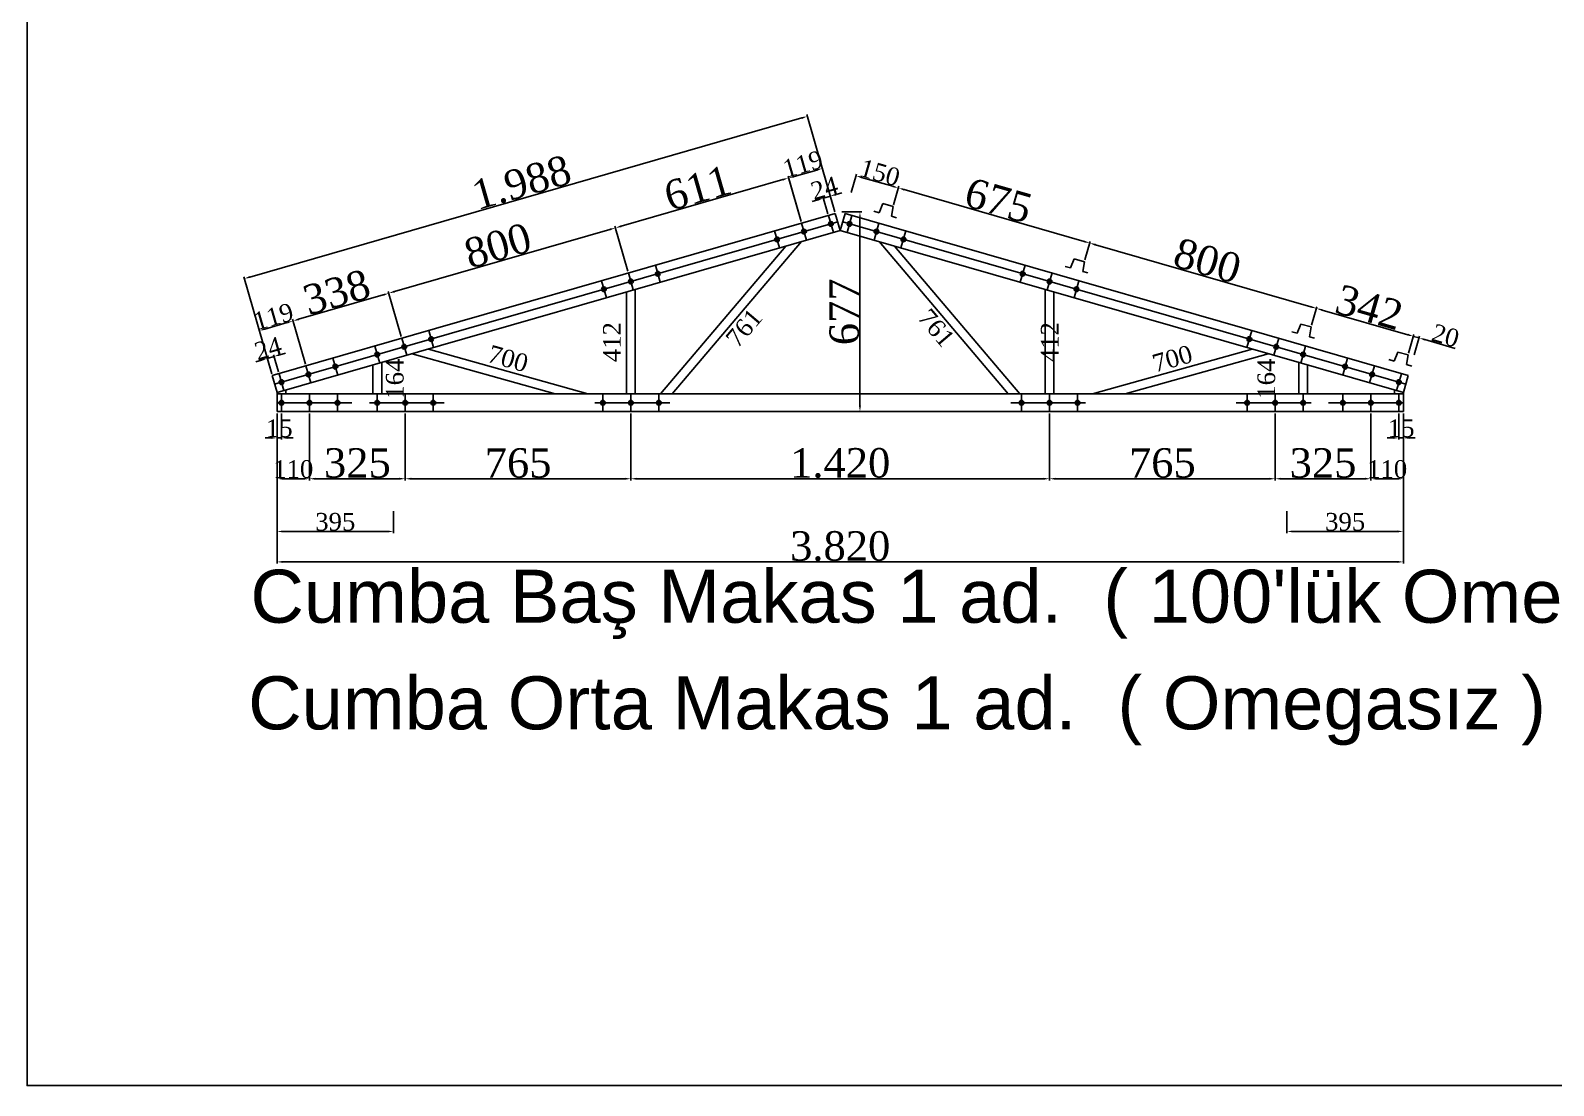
# Model space of a CAD drawing. Header units: millimetres. Extents: x 202729 to 220821, y -210537 to -202962.
# Drawn here: x 209934 to 215100, y -210537 to -206958 of the extents above; entities that cross this region are included whole.
import ezdxf

# ---------------------------------------------------------------- set-up
doc = ezdxf.new("R2010")
doc.units = ezdxf.units.MM
doc.header["$MEASUREMENT"] = 0
for name, color, linetype in [('Block1', 255, 'Continuous'), ('ZEMİN', 191, 'Continuous'), ('ÖLÇÜLENDİRME', 121, 'Continuous')]:
    doc.layers.add(name, color=color, linetype=linetype)
doc.styles.add('133', font='times.ttf')
doc.styles.get("Standard").update_dxf_attribs({"font": 'arial.ttf'})
doc.dimstyles.new('MAKAS', dxfattribs={"dimscale": 20, "dimtxt": 1.3, "dimasz": 1, "dimexe": 0.3, "dimexo": 0.3, "dimgap": 0.1, "dimtad": 1, "dimrnd": 1, "dimzin": 12, "dimdsep": 46, "dimlunit": 6, "dimtxsty": '133', "dimcen": 0.8, "dimdle": 0.0005, "dimclrd": 4, "dimclre": 6, "dimclrt": 2, "dimazin": 3, "dimtfac": 1, "dimtmove": 0, "dimatfit": 2, "dimldrblk": 'DOTSMALL', "dimfxl": 0, "dimtolj": 1, "dimtzin": 0, "dimarcsym": 0})
doc.dimstyles.new('makas 1', dxfattribs={"dimscale": 20, "dimtxt": 3, "dimasz": 1.2, "dimexe": 0.3, "dimexo": 0.3, "dimgap": 0.1, "dimtad": 1, "dimrnd": 1, "dimzin": 12, "dimdsep": 46, "dimlunit": 6, "dimtxsty": '133', "dimblk": 'NONE', "dimcen": 0.8, "dimdle": 0.0005, "dimse1": 1, "dimse2": 1, "dimsd1": 1, "dimsd2": 1, "dimclrd": 105, "dimclre": 42, "dimclrt": 2, "dimazin": 3, "dimtfac": 1, "dimtmove": 0, "dimatfit": 2, "dimldrblk": 'NONE', "dimfxl": 0, "dimtolj": 1, "dimtzin": 0, "dimarcsym": 0})

# ---------------------------------------------------------------- blocks, each defined once
blk = doc.blocks.new('*D7235')
at = {"layer": 'Defpoints', "color": 0}
for p in [(210760.4, -208064.1), (210753.9, -208129.2), (210777.2, -208122.5)]:
    blk.add_point(p, dxfattribs=at)
at = {"layer": 'ÖLÇÜLENDİRME', "color": 6, "lineweight": -2, "ltscale": 0.5}
for p, q in [((210752.3, -208123.5), (210735.4, -208065)), ((210775.6, -208116.8), (210758.7, -208058.3))]:
    blk.add_line(p, q, dxfattribs=at)
at = {"layer": 'ÖLÇÜLENDİRME', "color": 4, "lineweight": -2, "ltscale": 0.5}
for p, q in [((210737.1, -208070.8), (210760.4, -208064.1)), ((210779.6, -208058.5), (210798.8, -208053)), ((210717.9, -208076.3), (210698.6, -208081.9))]:
    blk.add_line(p, q, dxfattribs=at)
at = {"layer": 'ÖLÇÜLENDİRME', "color": 4}
for points in [[(210778.7, -208055.3), (210780.5, -208061.7), (210760.4, -208064.1)], [(210718.8, -208079.5), (210716.9, -208073.1), (210737.1, -208070.8)]]:
    blk.add_solid(points, dxfattribs=at)
at = {"layer": 'ÖLÇÜLENDİRME', "color": 2, "insert": (210739.9, -208036.7), "char_height": 60, "attachment_point": 5, "rotation": 16.0764, "style": '133'}
blk.add_mtext('\\A1;24', dxfattribs=at)
blk = doc.blocks.new('_DotSmall')
at = {"color": 0, "linetype": 'ByBlock', "const_width": 0.5}
blk.add_lwpolyline([(-0.0625, 0, 1), (0.0625, 0, 1)], format="xyb", close=True, dxfattribs=at)
blk = doc.blocks.new('*D7236')
at = {"layer": 'Defpoints', "color": 0}
for p in [(210824.5, -207943.6), (210868.5, -208096.2), (210753.9, -208129.2)]:
    blk.add_point(p, dxfattribs=at)
at = {"layer": 'ÖLÇÜLENDİRME', "color": 4, "lineweight": -2, "ltscale": 0.5}
blk.add_line((210729.1, -207971), (210805.3, -207949.1), dxfattribs=at)
at = {"layer": 'ÖLÇÜLENDİRME', "color": 6, "lineweight": -2, "ltscale": 0.5}
for p, q in [((210866.9, -208090.5), (210822.9, -207937.8)), ((210752.3, -208123.5), (210708.3, -207970.8))]:
    blk.add_line(p, q, dxfattribs=at)
at = {"layer": 'ÖLÇÜLENDİRME', "color": 4}
for points in [[(210806.2, -207952.3), (210804.4, -207945.9), (210824.5, -207943.6)], [(210728.2, -207967.8), (210730.1, -207974.2), (210709.9, -207976.6)]]:
    blk.add_solid(points, dxfattribs=at)
at = {"layer": 'ÖLÇÜLENDİRME', "color": 2, "insert": (210758.2, -207928.8), "char_height": 60, "attachment_point": 5, "rotation": 16.0764, "style": '133'}
blk.add_mtext('\\A1;119', dxfattribs=at)
blk = doc.blocks.new('*D7237')
at = {"layer": 'Defpoints', "color": 0}
for p in [(211149.5, -207849.9), (211193.5, -208002.6), (210868.5, -208096.2)]:
    blk.add_point(p, dxfattribs=at)
at = {"layer": 'ÖLÇÜLENDİRME', "color": 4, "lineweight": -2, "ltscale": 0.5}
blk.add_line((210843.7, -207938), (211130.3, -207855.4), dxfattribs=at)
at = {"layer": 'ÖLÇÜLENDİRME', "color": 6, "lineweight": -2, "ltscale": 0.5}
for p, q in [((211191.9, -207996.8), (211147.9, -207844.1)), ((210866.9, -208090.5), (210822.9, -207937.8))]:
    blk.add_line(p, q, dxfattribs=at)
at = {"layer": 'ÖLÇÜLENDİRME', "color": 4}
for points in [[(211131.2, -207858.6), (211129.4, -207852.2), (211149.5, -207849.9)], [(210842.8, -207934.8), (210844.7, -207941.2), (210824.5, -207943.6)]]:
    blk.add_solid(points, dxfattribs=at)
at = {"layer": 'ÖLÇÜLENDİRME', "color": 2, "insert": (210972.4, -207846), "char_height": 100, "attachment_point": 5, "rotation": 16.0764, "style": '133'}
blk.add_mtext('\\A1;338', dxfattribs=at)
blk = doc.blocks.new('*D7238')
at = {"layer": 'Defpoints', "color": 0}
for p in [(211918.1, -207628), (211962.2, -207781), (211193.5, -208002.6)]:
    blk.add_point(p, dxfattribs=at)
at = {"layer": 'ÖLÇÜLENDİRME', "color": 4, "lineweight": -2, "ltscale": 0.5}
blk.add_line((211168.6, -207844), (211898.9, -207633.5), dxfattribs=at)
at = {"layer": 'ÖLÇÜLENDİRME', "color": 6, "lineweight": -2, "ltscale": 0.5}
for p, q in [((211960.6, -207775.3), (211916.5, -207622.2)), ((211191.9, -207996.8), (211147.7, -207843.7))]:
    blk.add_line(p, q, dxfattribs=at)
at = {"layer": 'ÖLÇÜLENDİRME', "color": 4}
for points in [[(211899.8, -207636.7), (211898, -207630.3), (211918.1, -207628)], [(211167.7, -207840.8), (211169.6, -207847.2), (211149.4, -207849.5)]]:
    blk.add_solid(points, dxfattribs=at)
at = {"layer": 'ÖLÇÜLENDİRME', "color": 2, "insert": (211519.2, -207688.1), "char_height": 100, "attachment_point": 5, "rotation": 16.0764, "style": '133'}
blk.add_mtext('\\A1;800', dxfattribs=at)
blk = doc.blocks.new('*D7239')
at = {"layer": 'Defpoints', "color": 0}
for p in [(212505.2, -207458.8), (212549.3, -207611.8), (211962.2, -207781)]:
    blk.add_point(p, dxfattribs=at)
at = {"layer": 'ÖLÇÜLENDİRME', "color": 4, "lineweight": -2, "ltscale": 0.5}
blk.add_line((211937.3, -207622.4), (212486, -207464.3), dxfattribs=at)
at = {"layer": 'ÖLÇÜLENDİRME', "color": 6, "lineweight": -2, "ltscale": 0.5}
for p, q in [((212547.7, -207606.1), (212503.6, -207453)), ((211960.6, -207775.3), (211916.5, -207622.2))]:
    blk.add_line(p, q, dxfattribs=at)
at = {"layer": 'ÖLÇÜLENDİRME', "color": 4}
for points in [[(212486.9, -207467.5), (212485.1, -207461.1), (212505.2, -207458.8)], [(211936.4, -207619.2), (211938.3, -207625.6), (211918.1, -207628)]]:
    blk.add_solid(points, dxfattribs=at)
at = {"layer": 'ÖLÇÜLENDİRME', "color": 2, "insert": (212197.1, -207492.7), "char_height": 100, "attachment_point": 5, "rotation": 16.0764, "style": '133'}
blk.add_mtext('\\A1;611', dxfattribs=at)
blk = doc.blocks.new('*D7240')
at = {"layer": 'Defpoints', "color": 0}
for p in [(212619.9, -207426.1), (212663.9, -207578.8), (212549.3, -207611.8)]:
    blk.add_point(p, dxfattribs=at)
at = {"layer": 'ÖLÇÜLENDİRME', "color": 4, "lineweight": -2, "ltscale": 0.5}
blk.add_line((212524.6, -207453.6), (212600.7, -207431.7), dxfattribs=at)
at = {"layer": 'ÖLÇÜLENDİRME', "color": 6, "lineweight": -2, "ltscale": 0.5}
for p, q in [((212662.3, -207573), (212618.3, -207420.4)), ((212547.7, -207606.1), (212503.7, -207453.4))]:
    blk.add_line(p, q, dxfattribs=at)
at = {"layer": 'ÖLÇÜLENDİRME', "color": 4}
for points in [[(212601.6, -207434.9), (212599.8, -207428.5), (212619.9, -207426.1)], [(212523.6, -207450.4), (212525.5, -207456.8), (212505.3, -207459.2)]]:
    blk.add_solid(points, dxfattribs=at)
at = {"layer": 'ÖLÇÜLENDİRME', "color": 2, "insert": (212553.6, -207411.4), "char_height": 60, "attachment_point": 5, "rotation": 16.0764, "style": '133'}
blk.add_mtext('\\A1;119', dxfattribs=at)
blk = doc.blocks.new('*D7241')
at = {"layer": 'Defpoints', "color": 0}
for p in [(212647.1, -207520.3), (212640.6, -207585.5), (212663.9, -207578.8)]:
    blk.add_point(p, dxfattribs=at)
at = {"layer": 'ÖLÇÜLENDİRME', "color": 4, "lineweight": -2, "ltscale": 0.5}
for p, q in [((212604.6, -207532.6), (212585.3, -207538.1)), ((212623.8, -207527.1), (212647.1, -207520.3)), ((212666.3, -207514.8), (212685.5, -207509.3))]:
    blk.add_line(p, q, dxfattribs=at)
at = {"layer": 'ÖLÇÜLENDİRME', "color": 6, "lineweight": -2, "ltscale": 0.5}
for p, q in [((212639, -207579.8), (212622.1, -207521.3)), ((212662.3, -207573), (212645.4, -207514.6))]:
    blk.add_line(p, q, dxfattribs=at)
at = {"layer": 'ÖLÇÜLENDİRME', "color": 4}
for points in [[(212605.5, -207535.8), (212603.6, -207529.4), (212623.8, -207527.1)], [(212665.4, -207511.6), (212667.2, -207518), (212647.1, -207520.3)]]:
    blk.add_solid(points, dxfattribs=at)
at = {"layer": 'ÖLÇÜLENDİRME', "color": 2, "insert": (212626.6, -207493), "char_height": 60, "attachment_point": 5, "rotation": 16.0764, "style": '133'}
blk.add_mtext('\\A1;24', dxfattribs=at)
blk = doc.blocks.new('*D7242')
at = {"layer": 'Defpoints', "color": 0}
for p in [(212663.9, -207578.8), (210659.1, -207800.1), (210753.9, -208129.2)]:
    blk.add_point(p, dxfattribs=at)
at = {"layer": 'ÖLÇÜLENDİRME', "color": 4, "lineweight": -2, "ltscale": 0.5}
blk.add_line((212549.9, -207255.2), (210678.3, -207794.6), dxfattribs=at)
at = {"layer": 'ÖLÇÜLENDİRME', "color": 6, "lineweight": -2, "ltscale": 0.5}
for p, q in [((212662.3, -207573), (212567.4, -207243.9)), ((210752.3, -208123.5), (210657.4, -207794.4))]:
    blk.add_line(p, q, dxfattribs=at)
at = {"layer": 'ÖLÇÜLENDİRME', "color": 4}
for points in [[(212550.8, -207258.4), (212548.9, -207252), (212569.1, -207249.7)], [(210677.4, -207791.4), (210679.2, -207797.8), (210659.1, -207800.1)]]:
    blk.add_solid(points, dxfattribs=at)
at = {"layer": 'ÖLÇÜLENDİRME', "color": 2, "insert": (211599.4, -207474.1), "char_height": 100, "attachment_point": 5, "rotation": 16.0764, "style": '133'}
blk.add_mtext('\\A1;1.988', dxfattribs=at)
blk = doc.blocks.new('*D7243')
at = {"layer": 'Defpoints', "color": 0}
for p in [(210770.5, -208251.4), (210785.5, -208251.4), (210785.5, -208340.3)]:
    blk.add_point(p, dxfattribs=at)
at = {"layer": 'ÖLÇÜLENDİRME', "color": 6, "lineweight": -2, "ltscale": 0.5}
for p, q in [((210770.5, -208257.4), (210770.5, -208346.3)), ((210785.5, -208257.4), (210785.5, -208346.3))]:
    blk.add_line(p, q, dxfattribs=at)
at = {"layer": 'ÖLÇÜLENDİRME', "color": 4, "lineweight": -2, "ltscale": 0.5}
for p, q in [((210750.5, -208340.3), (210730.5, -208340.3)), ((210770.5, -208340.3), (210785.5, -208340.3)), ((210805.5, -208340.3), (210825.5, -208340.3))]:
    blk.add_line(p, q, dxfattribs=at)
at = {"layer": 'ÖLÇÜLENDİRME', "color": 4}
for points in [[(210750.5, -208343.7), (210750.5, -208337), (210770.5, -208340.3)], [(210805.5, -208337), (210805.5, -208343.7), (210785.5, -208340.3)]]:
    blk.add_solid(points, dxfattribs=at)
at = {"layer": 'ÖLÇÜLENDİRME', "color": 2, "insert": (210778, -208307.9), "char_height": 60, "attachment_point": 5, "style": '133'}
blk.add_mtext('\\A1;15', dxfattribs=at)
blk = doc.blocks.new('*D7244')
at = {"layer": 'Defpoints', "color": 0}
for p in [(210770.5, -208251.4), (210880.5, -208251.4), (210880.5, -208479)]:
    blk.add_point(p, dxfattribs=at)
at = {"layer": 'ÖLÇÜLENDİRME', "color": 6, "lineweight": -2, "ltscale": 0.5}
for p, q in [((210770.5, -208257.4), (210770.5, -208485)), ((210880.5, -208257.4), (210880.5, -208485))]:
    blk.add_line(p, q, dxfattribs=at)
at = {"layer": 'ÖLÇÜLENDİRME', "color": 4, "lineweight": -2, "ltscale": 0.5}
blk.add_line((210790.5, -208479), (210860.5, -208479), dxfattribs=at)
at = {"layer": 'ÖLÇÜLENDİRME', "color": 4}
for points in [[(210790.5, -208475.6), (210790.5, -208482.3), (210770.5, -208479)], [(210860.5, -208482.3), (210860.5, -208475.6), (210880.5, -208479)]]:
    blk.add_solid(points, dxfattribs=at)
at = {"layer": 'ÖLÇÜLENDİRME', "color": 2, "insert": (210825.5, -208446.5), "char_height": 60, "attachment_point": 5, "style": '133'}
blk.add_mtext('\\A1;110', dxfattribs=at)
blk = doc.blocks.new('*D7245')
at = {"layer": 'Defpoints', "color": 0}
for p in [(210880.5, -208251.4), (211205.5, -208251.4), (211205.5, -208479)]:
    blk.add_point(p, dxfattribs=at)
at = {"layer": 'ÖLÇÜLENDİRME', "color": 6, "lineweight": -2, "ltscale": 0.5}
for p, q in [((210880.5, -208257.4), (210880.5, -208485)), ((211205.5, -208257.4), (211205.5, -208485))]:
    blk.add_line(p, q, dxfattribs=at)
at = {"layer": 'ÖLÇÜLENDİRME', "color": 4, "lineweight": -2, "ltscale": 0.5}
blk.add_line((210900.5, -208479), (211185.5, -208479), dxfattribs=at)
at = {"layer": 'ÖLÇÜLENDİRME', "color": 4}
for points in [[(210900.5, -208475.6), (210900.5, -208482.3), (210880.5, -208479)], [(211185.5, -208482.3), (211185.5, -208475.6), (211205.5, -208479)]]:
    blk.add_solid(points, dxfattribs=at)
at = {"layer": 'ÖLÇÜLENDİRME', "color": 2, "insert": (211043, -208426.2), "char_height": 100, "attachment_point": 5, "style": '133'}
blk.add_mtext('\\A1;325', dxfattribs=at)
blk = doc.blocks.new('*D7246')
at = {"layer": 'Defpoints', "color": 0}
for p in [(211205.5, -208251.4), (211970.5, -208251.4), (211970.5, -208479)]:
    blk.add_point(p, dxfattribs=at)
at = {"layer": 'ÖLÇÜLENDİRME', "color": 6, "lineweight": -2, "ltscale": 0.5}
for p, q in [((211205.5, -208257.4), (211205.5, -208485)), ((211970.5, -208257.4), (211970.5, -208485))]:
    blk.add_line(p, q, dxfattribs=at)
at = {"layer": 'ÖLÇÜLENDİRME', "color": 4, "lineweight": -2, "ltscale": 0.5}
blk.add_line((211225.5, -208479), (211950.5, -208479), dxfattribs=at)
at = {"layer": 'ÖLÇÜLENDİRME', "color": 4}
for points in [[(211225.5, -208475.6), (211225.5, -208482.3), (211205.5, -208479)], [(211950.5, -208482.3), (211950.5, -208475.6), (211970.5, -208479)]]:
    blk.add_solid(points, dxfattribs=at)
at = {"layer": 'ÖLÇÜLENDİRME', "color": 2, "insert": (211588, -208426.1), "char_height": 100, "attachment_point": 5, "style": '133'}
blk.add_mtext('\\A1;765', dxfattribs=at)
blk = doc.blocks.new('*D7247')
at = {"layer": 'Defpoints', "color": 0}
for p in [(211970.5, -208251.4), (213390.5, -208276.9), (213390.5, -208479)]:
    blk.add_point(p, dxfattribs=at)
at = {"layer": 'ÖLÇÜLENDİRME', "color": 6, "lineweight": -2, "ltscale": 0.5}
for p, q in [((211970.5, -208257.4), (211970.5, -208485)), ((213390.5, -208282.9), (213390.5, -208485))]:
    blk.add_line(p, q, dxfattribs=at)
at = {"layer": 'ÖLÇÜLENDİRME', "color": 4, "lineweight": -2, "ltscale": 0.5}
blk.add_line((211990.5, -208479), (213370.5, -208479), dxfattribs=at)
at = {"layer": 'ÖLÇÜLENDİRME', "color": 4}
for points in [[(211990.5, -208475.6), (211990.5, -208482.3), (211970.5, -208479)], [(213370.5, -208482.3), (213370.5, -208475.6), (213390.5, -208479)]]:
    blk.add_solid(points, dxfattribs=at)
at = {"layer": 'ÖLÇÜLENDİRME', "color": 2, "insert": (212680.5, -208426.1), "char_height": 100, "attachment_point": 5, "style": '133'}
blk.add_mtext('\\A1;1.420', dxfattribs=at)
blk = doc.blocks.new('*D7248')
at = {"layer": 'Defpoints', "color": 0}
for p in [(210770.5, -208583.4), (211165.5, -208583.4), (211165.5, -208657.8)]:
    blk.add_point(p, dxfattribs=at)
at = {"layer": 'ÖLÇÜLENDİRME', "color": 6, "lineweight": -2, "ltscale": 0.5}
for p, q in [((210770.5, -208589.4), (210770.5, -208663.8)), ((211165.5, -208589.4), (211165.5, -208663.8))]:
    blk.add_line(p, q, dxfattribs=at)
at = {"layer": 'ÖLÇÜLENDİRME', "color": 4, "lineweight": -2, "ltscale": 0.5}
blk.add_line((210790.5, -208657.8), (211145.5, -208657.8), dxfattribs=at)
at = {"layer": 'ÖLÇÜLENDİRME', "color": 4}
for points in [[(210790.5, -208654.5), (210790.5, -208661.1), (210770.5, -208657.8)], [(211145.5, -208661.1), (211145.5, -208654.5), (211165.5, -208657.8)]]:
    blk.add_solid(points, dxfattribs=at)
at = {"layer": 'ÖLÇÜLENDİRME', "color": 2, "insert": (210968, -208625.3), "char_height": 60, "attachment_point": 5, "style": '133'}
blk.add_mtext('\\A1;395', dxfattribs=at)
blk = doc.blocks.new('*D7249')
at = {"layer": 'Defpoints', "color": 0}
for p in [(214590.5, -208371.2), (210770.5, -208393.8), (214590.5, -208761)]:
    blk.add_point(p, dxfattribs=at)
at = {"layer": 'ÖLÇÜLENDİRME', "color": 6, "lineweight": -2, "ltscale": 0.5}
for p, q in [((214590.5, -208377.2), (214590.5, -208767)), ((210770.5, -208399.8), (210770.5, -208767))]:
    blk.add_line(p, q, dxfattribs=at)
at = {"layer": 'ÖLÇÜLENDİRME', "color": 4, "lineweight": -2, "ltscale": 0.5}
blk.add_line((210790.5, -208761), (214570.5, -208761), dxfattribs=at)
at = {"layer": 'ÖLÇÜLENDİRME', "color": 4}
for points in [[(210790.5, -208757.6), (210790.5, -208764.3), (210770.5, -208761)], [(214570.5, -208764.3), (214570.5, -208757.6), (214590.5, -208761)]]:
    blk.add_solid(points, dxfattribs=at)
at = {"layer": 'ÖLÇÜLENDİRME', "color": 2, "insert": (212680.5, -208708.1), "char_height": 100, "attachment_point": 5, "style": '133'}
blk.add_mtext('\\A1;3.820', dxfattribs=at)
blk = doc.blocks.new('*D7250')
at = {"layer": 'Defpoints', "color": 0}
for p in [(211110.5, -208057.7), (211110.5, -208221.4), (211202.7, -208221.4)]:
    blk.add_point(p, dxfattribs=at)
at = {"layer": 'Block1', "color": 2, "insert": (211170.2, -208139.5), "char_height": 60, "attachment_point": 5, "rotation": 90, "style": '133'}
blk.add_mtext('\\A1;164', dxfattribs=at)
blk = doc.blocks.new('_None')
blk = doc.blocks.new('*D7251')
at = {"layer": 'Defpoints', "color": 0}
for p in [(211208.4, -208007.9), (211201.8, -208031.4), (211875.5, -208221.4)]:
    blk.add_point(p, dxfattribs=at)
at = {"layer": 'Block1', "color": 2, "insert": (211554.1, -208071.6), "char_height": 60, "attachment_point": 5, "rotation": 344.2531, "style": '133'}
blk.add_mtext('\\A1;700', dxfattribs=at)
blk = doc.blocks.new('*D7252')
at = {"layer": 'Defpoints', "color": 0}
for p in [(211938, -207809.9), (211970.5, -207809.9), (211970.5, -208221.4)]:
    blk.add_point(p, dxfattribs=at)
at = {"layer": 'Block1', "color": 2, "insert": (211906.1, -208015.6), "char_height": 60, "attachment_point": 5, "rotation": 90, "style": '133'}
blk.add_mtext('\\A1;412', dxfattribs=at)
blk = doc.blocks.new('*D7253')
at = {"layer": 'Defpoints', "color": 0}
for p in [(212557.6, -207640.7), (212065.5, -208221.4), (212133.2, -208278.7)]:
    blk.add_point(p, dxfattribs=at)
at = {"layer": 'ZEMİN', "color": 2, "insert": (212354.4, -207967.3), "char_height": 60, "attachment_point": 5, "rotation": 49.7212, "style": '133'}
blk.add_mtext('\\A1;761', dxfattribs=at)
blk = doc.blocks.new('*D7254')
at = {"layer": 'Defpoints', "color": 0}
for p in [(214575.5, -208251.4), (214590.5, -208251.4), (214575.5, -208340.3)]:
    blk.add_point(p, dxfattribs=at)
at = {"layer": 'ÖLÇÜLENDİRME', "color": 6, "lineweight": -2, "ltscale": 0.5}
for p, q in [((214575.5, -208257.4), (214575.5, -208346.3)), ((214590.5, -208257.4), (214590.5, -208346.3))]:
    blk.add_line(p, q, dxfattribs=at)
at = {"layer": 'ÖLÇÜLENDİRME', "color": 4, "lineweight": -2, "ltscale": 0.5}
for p, q in [((214555.5, -208340.3), (214535.5, -208340.3)), ((214590.5, -208340.3), (214575.5, -208340.3)), ((214610.5, -208340.3), (214630.5, -208340.3))]:
    blk.add_line(p, q, dxfattribs=at)
at = {"layer": 'ÖLÇÜLENDİRME', "color": 4}
for points in [[(214555.5, -208343.7), (214555.5, -208337), (214575.5, -208340.3)], [(214610.5, -208337), (214610.5, -208343.7), (214590.5, -208340.3)]]:
    blk.add_solid(points, dxfattribs=at)
at = {"layer": 'ÖLÇÜLENDİRME', "color": 2, "insert": (214583, -208307.9), "char_height": 60, "attachment_point": 5, "style": '133'}
blk.add_mtext('\\A1;15', dxfattribs=at)
blk = doc.blocks.new('*D7255')
at = {"layer": 'Defpoints', "color": 0}
for p in [(214480.5, -208251.4), (214590.5, -208251.4), (214480.5, -208479)]:
    blk.add_point(p, dxfattribs=at)
at = {"layer": 'ÖLÇÜLENDİRME', "color": 6, "lineweight": -2, "ltscale": 0.5}
for p, q in [((214480.5, -208257.4), (214480.5, -208485)), ((214590.5, -208257.4), (214590.5, -208485))]:
    blk.add_line(p, q, dxfattribs=at)
at = {"layer": 'ÖLÇÜLENDİRME', "color": 4, "lineweight": -2, "ltscale": 0.5}
blk.add_line((214570.5, -208479), (214500.5, -208479), dxfattribs=at)
at = {"layer": 'ÖLÇÜLENDİRME', "color": 4}
for points in [[(214500.5, -208475.6), (214500.5, -208482.3), (214480.5, -208479)], [(214570.5, -208482.3), (214570.5, -208475.6), (214590.5, -208479)]]:
    blk.add_solid(points, dxfattribs=at)
at = {"layer": 'ÖLÇÜLENDİRME', "color": 2, "insert": (214535.5, -208446.5), "char_height": 60, "attachment_point": 5, "style": '133'}
blk.add_mtext('\\A1;110', dxfattribs=at)
blk = doc.blocks.new('*D7256')
at = {"layer": 'Defpoints', "color": 0}
for p in [(214155.5, -208251.4), (214480.5, -208251.4), (214155.5, -208479)]:
    blk.add_point(p, dxfattribs=at)
at = {"layer": 'ÖLÇÜLENDİRME', "color": 6, "lineweight": -2, "ltscale": 0.5}
for p, q in [((214155.5, -208257.4), (214155.5, -208485)), ((214480.5, -208257.4), (214480.5, -208485))]:
    blk.add_line(p, q, dxfattribs=at)
at = {"layer": 'ÖLÇÜLENDİRME', "color": 4, "lineweight": -2, "ltscale": 0.5}
blk.add_line((214460.5, -208479), (214175.5, -208479), dxfattribs=at)
at = {"layer": 'ÖLÇÜLENDİRME', "color": 4}
for points in [[(214175.5, -208475.6), (214175.5, -208482.3), (214155.5, -208479)], [(214460.5, -208482.3), (214460.5, -208475.6), (214480.5, -208479)]]:
    blk.add_solid(points, dxfattribs=at)
at = {"layer": 'ÖLÇÜLENDİRME', "color": 2, "insert": (214318, -208426.2), "char_height": 100, "attachment_point": 5, "style": '133'}
blk.add_mtext('\\A1;325', dxfattribs=at)
blk = doc.blocks.new('*D7257')
at = {"layer": 'Defpoints', "color": 0}
for p in [(213390.5, -208251.4), (214155.5, -208251.4), (213390.5, -208479)]:
    blk.add_point(p, dxfattribs=at)
at = {"layer": 'ÖLÇÜLENDİRME', "color": 6, "lineweight": -2, "ltscale": 0.5}
for p, q in [((213390.5, -208257.4), (213390.5, -208485)), ((214155.5, -208257.4), (214155.5, -208485))]:
    blk.add_line(p, q, dxfattribs=at)
at = {"layer": 'ÖLÇÜLENDİRME', "color": 4, "lineweight": -2, "ltscale": 0.5}
blk.add_line((214135.5, -208479), (213410.5, -208479), dxfattribs=at)
at = {"layer": 'ÖLÇÜLENDİRME', "color": 4}
for points in [[(213410.5, -208475.6), (213410.5, -208482.3), (213390.5, -208479)], [(214135.5, -208482.3), (214135.5, -208475.6), (214155.5, -208479)]]:
    blk.add_solid(points, dxfattribs=at)
at = {"layer": 'ÖLÇÜLENDİRME', "color": 2, "insert": (213773, -208426.1), "char_height": 100, "attachment_point": 5, "style": '133'}
blk.add_mtext('\\A1;765', dxfattribs=at)
blk = doc.blocks.new('*D7258')
at = {"layer": 'Defpoints', "color": 0}
for p in [(214195.5, -208583.4), (214590.5, -208583.4), (214195.5, -208657.8)]:
    blk.add_point(p, dxfattribs=at)
at = {"layer": 'ÖLÇÜLENDİRME', "color": 6, "lineweight": -2, "ltscale": 0.5}
for p, q in [((214195.5, -208589.4), (214195.5, -208663.8)), ((214590.5, -208589.4), (214590.5, -208663.8))]:
    blk.add_line(p, q, dxfattribs=at)
at = {"layer": 'ÖLÇÜLENDİRME', "color": 4, "lineweight": -2, "ltscale": 0.5}
blk.add_line((214570.5, -208657.8), (214215.5, -208657.8), dxfattribs=at)
at = {"layer": 'ÖLÇÜLENDİRME', "color": 4}
for points in [[(214215.5, -208654.5), (214215.5, -208661.1), (214195.5, -208657.8)], [(214570.5, -208661.1), (214570.5, -208654.5), (214590.5, -208657.8)]]:
    blk.add_solid(points, dxfattribs=at)
at = {"layer": 'ÖLÇÜLENDİRME', "color": 2, "insert": (214393, -208625.3), "char_height": 60, "attachment_point": 5, "style": '133'}
blk.add_mtext('\\A1;395', dxfattribs=at)
blk = doc.blocks.new('*D7259')
at = {"layer": 'Defpoints', "color": 0}
for p in [(214250.5, -208057.7), (214158.4, -208221.4), (214250.5, -208221.4)]:
    blk.add_point(p, dxfattribs=at)
at = {"layer": 'Block1', "color": 2, "insert": (214126, -208139.5), "char_height": 60, "attachment_point": 5, "rotation": 90, "style": '133'}
blk.add_mtext('\\A1;164', dxfattribs=at)
blk = doc.blocks.new('*D7260')
at = {"layer": 'Defpoints', "color": 0}
for p in [(214152.6, -208007.9), (214159.3, -208031.4), (213485.5, -208221.4)]:
    blk.add_point(p, dxfattribs=at)
at = {"layer": 'Block1', "color": 2, "insert": (213807, -208071.6), "char_height": 60, "attachment_point": 5, "rotation": 15.7469, "style": '133'}
blk.add_mtext('\\A1;700', dxfattribs=at)
blk = doc.blocks.new('*D7261')
at = {"layer": 'Defpoints', "color": 0}
for p in [(213390.5, -207809.9), (213423.1, -207809.9), (213390.5, -208221.4)]:
    blk.add_point(p, dxfattribs=at)
at = {"layer": 'Block1', "color": 2, "insert": (213391.1, -208015.6), "char_height": 60, "attachment_point": 5, "rotation": 90, "style": '133'}
blk.add_mtext('\\A1;412', dxfattribs=at)
blk = doc.blocks.new('*D7262')
at = {"layer": 'Defpoints', "color": 0}
for p in [(212803.4, -207640.7), (213295.5, -208221.4), (213227.9, -208278.7)]:
    blk.add_point(p, dxfattribs=at)
at = {"layer": 'ZEMİN', "color": 2, "insert": (213006.6, -207967.3), "char_height": 60, "attachment_point": 5, "rotation": 310.2788, "style": '133'}
blk.add_mtext('\\A1;761', dxfattribs=at)
blk = doc.blocks.new('*D7263')
at = {"layer": 'Defpoints', "color": 0}
for p in [(212680.5, -207574), (212747.4, -207574), (212680.5, -208251.4)]:
    blk.add_point(p, dxfattribs=at)
at = {"layer": 'ÖLÇÜLENDİRME', "color": 6, "lineweight": -2, "ltscale": 0.5}
for p, q in [((212686.5, -207574), (212753.4, -207574)), ((212686.5, -208251.4), (212753.4, -208251.4))]:
    blk.add_line(p, q, dxfattribs=at)
at = {"layer": 'ÖLÇÜLENDİRME', "color": 4, "lineweight": -2, "ltscale": 0.5}
blk.add_line((212747.4, -208231.4), (212747.4, -207594), dxfattribs=at)
at = {"layer": 'ÖLÇÜLENDİRME', "color": 4}
for points in [[(212750.8, -207594), (212744.1, -207594), (212747.4, -207574)], [(212744.1, -208231.4), (212750.8, -208231.4), (212747.4, -208251.4)]]:
    blk.add_solid(points, dxfattribs=at)
at = {"layer": 'ÖLÇÜLENDİRME', "color": 2, "insert": (212694.5, -207912.7), "char_height": 100, "attachment_point": 5, "rotation": 90, "style": '133'}
blk.add_mtext('\\A1;677', dxfattribs=at)
blk = doc.blocks.new('omega')
at = {"layer": 'Block1', "color": 1}
for p, q in [((32355.1, 6698), (32368.3, 6728.5)), ((32368.3, 6728.5), (32402.8, 6718.3)), ((32402.8, 6718.3), (32397.3, 6685.5)), ((32355.1, 6698), (32337.8, 6703.1)), ((32397.3, 6685.5), (32414.5, 6680.4))]:
    blk.add_line(p, q, dxfattribs=at)
blk = doc.blocks.new('*D7264')
at = {"layer": 'Defpoints', "color": 0}
for p in [(212734, -207451), (212715.8, -207514.2), (212859.9, -207555.7)]:
    blk.add_point(p, dxfattribs=at)
at = {"layer": 'ÖLÇÜLENDİRME', "color": 6, "lineweight": -2, "ltscale": 0.5}
for p, q in [((212717.4, -207508.4), (212735.6, -207445.3)), ((212861.6, -207549.9), (212879.8, -207486.8))]:
    blk.add_line(p, q, dxfattribs=at)
at = {"layer": 'ÖLÇÜLENDİRME', "color": 4, "lineweight": -2, "ltscale": 0.5}
blk.add_line((212858.9, -207487), (212753.2, -207456.6), dxfattribs=at)
at = {"layer": 'ÖLÇÜLENDİRME', "color": 4}
for points in [[(212754.1, -207453.4), (212752.3, -207459.8), (212734, -207451)], [(212858, -207490.2), (212859.8, -207483.8), (212878.1, -207492.6)]]:
    blk.add_solid(points, dxfattribs=at)
at = {"layer": 'ÖLÇÜLENDİRME', "color": 2, "insert": (212815, -207440.6), "char_height": 60, "attachment_point": 5, "rotation": 343.9236, "style": '133'}
blk.add_mtext('\\A1;150', dxfattribs=at)
blk = doc.blocks.new('*D7265')
at = {"layer": 'Defpoints', "color": 0}
for p in [(214295.7, -207901.1), (214277.5, -207964.2), (214606.6, -208059.1)]:
    blk.add_point(p, dxfattribs=at)
at = {"layer": 'ÖLÇÜLENDİRME', "color": 6, "lineweight": -2, "ltscale": 0.5}
for p, q in [((214279.1, -207958.5), (214297.3, -207895.3)), ((214608.2, -208053.3), (214626.4, -207990.2))]:
    blk.add_line(p, q, dxfattribs=at)
at = {"layer": 'ÖLÇÜLENDİRME', "color": 4, "lineweight": -2, "ltscale": 0.5}
blk.add_line((214605.5, -207990.4), (214314.9, -207906.6), dxfattribs=at)
at = {"layer": 'ÖLÇÜLENDİRME', "color": 4}
for points in [[(214315.8, -207903.4), (214314, -207909.8), (214295.7, -207901.1)], [(214604.6, -207993.6), (214606.5, -207987.2), (214624.8, -207995.9)]]:
    blk.add_solid(points, dxfattribs=at)
at = {"layer": 'ÖLÇÜLENDİRME', "color": 2, "insert": (214474.8, -207897.8), "char_height": 100, "attachment_point": 5, "rotation": 343.9236, "style": '133'}
blk.add_mtext('\\A1;342', dxfattribs=at)
blk = doc.blocks.new('*D7266')
at = {"layer": 'Defpoints', "color": 0}
for p in [(214644, -208001.5), (214606.6, -208059.1), (214625.8, -208064.6)]:
    blk.add_point(p, dxfattribs=at)
at = {"layer": 'ÖLÇÜLENDİRME', "color": 4, "lineweight": -2, "ltscale": 0.5}
for p, q in [((214605.5, -207990.4), (214586.3, -207984.9)), ((214624.8, -207995.9), (214644, -208001.5)), ((214663.2, -208007), (214766.5, -208036.8))]:
    blk.add_line(p, q, dxfattribs=at)
at = {"layer": 'ÖLÇÜLENDİRME', "color": 6, "lineweight": -2, "ltscale": 0.5}
for p, q in [((214608.2, -208053.3), (214626.4, -207990.2)), ((214627.4, -208058.8), (214645.6, -207995.7))]:
    blk.add_line(p, q, dxfattribs=at)
at = {"layer": 'ÖLÇÜLENDİRME', "color": 4}
for points in [[(214604.6, -207993.6), (214606.5, -207987.2), (214624.8, -207995.9)], [(214664.1, -208003.8), (214662.3, -208010.2), (214644, -208001.5)]]:
    blk.add_solid(points, dxfattribs=at)
at = {"layer": 'ÖLÇÜLENDİRME', "color": 2, "insert": (214733.5, -207993.5), "char_height": 60, "attachment_point": 5, "rotation": 343.9236, "style": '133'}
blk.add_mtext('\\A1;20', dxfattribs=at)
blk = doc.blocks.new('*D7267')
at = {"layer": 'Defpoints', "color": 0}
for p in [(213527, -207679.6), (213508.8, -207742.7), (214277.5, -207964.2)]:
    blk.add_point(p, dxfattribs=at)
at = {"layer": 'ÖLÇÜLENDİRME', "color": 6, "lineweight": -2, "ltscale": 0.5}
for p, q in [((213510.4, -207736.9), (213528.6, -207673.8)), ((214279.1, -207958.5), (214297.3, -207895.3))]:
    blk.add_line(p, q, dxfattribs=at)
at = {"layer": 'ÖLÇÜLENDİRME', "color": 4, "lineweight": -2, "ltscale": 0.5}
blk.add_line((214276.5, -207895.6), (213546.2, -207685.1), dxfattribs=at)
at = {"layer": 'ÖLÇÜLENDİRME', "color": 4}
for points in [[(213547.1, -207681.9), (213545.2, -207688.3), (213527, -207679.6)], [(214275.5, -207898.8), (214277.4, -207892.4), (214295.7, -207901.1)]]:
    blk.add_solid(points, dxfattribs=at)
at = {"layer": 'ÖLÇÜLENDİRME', "color": 2, "insert": (213925.9, -207739.6), "char_height": 100, "attachment_point": 5, "rotation": 343.9236, "style": '133'}
blk.add_mtext('\\A1;800', dxfattribs=at)
blk = doc.blocks.new('*D7268')
at = {"layer": 'Defpoints', "color": 0}
for p in [(212878.1, -207492.6), (212859.9, -207555.7), (213508.8, -207742.7)]:
    blk.add_point(p, dxfattribs=at)
at = {"layer": 'ÖLÇÜLENDİRME', "color": 6, "lineweight": -2, "ltscale": 0.5}
for p, q in [((212861.6, -207549.9), (212879.8, -207486.8)), ((213510.4, -207736.9), (213528.6, -207673.8))]:
    blk.add_line(p, q, dxfattribs=at)
at = {"layer": 'ÖLÇÜLENDİRME', "color": 4, "lineweight": -2, "ltscale": 0.5}
blk.add_line((213507.7, -207674), (212897.3, -207498.1), dxfattribs=at)
at = {"layer": 'ÖLÇÜLENDİRME', "color": 4}
for points in [[(212898.3, -207494.9), (212896.4, -207501.3), (212878.1, -207492.6)], [(213506.8, -207677.2), (213508.7, -207670.8), (213527, -207679.6)]]:
    blk.add_solid(points, dxfattribs=at)
at = {"layer": 'ÖLÇÜLENDİRME', "color": 2, "insert": (213217.2, -207535.2), "char_height": 100, "attachment_point": 5, "rotation": 343.9236, "style": '133'}
blk.add_mtext('\\A1;675', dxfattribs=at)

msp = doc.modelspace()

# ---------------------------------------------------------------- linework, layer by layer
at = {"color": 2}
msp.add_lwpolyline([(209922.706, -203379.081), (220819.065, -203379.081), (220819.065, -210537.41), (209922.706, -210537.41)], close=True, dxfattribs=at)
at = {"layer": 'Block1', "color": 1}
for p, q in [((212663.925, -207578.804), (210753.925, -208129.245)), ((212680.54, -207636.458), (212663.925, -207578.804)), ((212680.54, -207636.458), (212697.156, -207578.804)), ((212697.156, -207578.804), (214607.156, -208129.245)), ((212680.54, -207636.458), (210770.54, -208186.899)), ((212680.54, -207636.458), (214590.54, -208186.899)), ((211955.54, -208191.355), (211955.54, -207845.395)), ((211985.54, -208191.355), (211985.54, -207836.749)), ((213375.541, -208191.355), (213375.541, -207836.749)), ((213405.541, -208191.355), (213405.541, -207845.395)), ((211229.249, -208054.704), (211713.875, -208191.355)), ((211283.918, -208038.949), (211824.417, -208191.355)), ((214077.163, -208038.949), (213536.663, -208191.355)), ((214131.832, -208054.704), (213647.206, -208191.355)), ((211095.54, -208093.237), (211095.54, -208191.355)), ((211125.54, -208084.592), (211125.54, -208191.355)), ((214235.541, -208084.592), (214235.541, -208191.355)), ((214265.541, -208093.237), (214265.541, -208191.355)), ((210753.925, -208129.245), (210770.54, -208186.899)), ((214607.156, -208129.245), (214590.54, -208186.899)), ((210770.54, -208191.355), (210770.54, -208186.899)), ((210770.54, -208191.355), (212680.54, -208191.355)), ((210770.54, -208191.355), (210770.54, -208251.355)), ((210800.54, -208191.355), (210800.54, -208178.253)), ((214590.54, -208191.355), (212680.54, -208191.355)), ((214560.54, -208191.355), (214560.54, -208178.253)), ((214590.54, -208191.355), (214590.54, -208186.899)), ((214590.54, -208191.355), (214590.54, -208251.355)), ((210770.54, -208251.355), (212680.54, -208251.355)), ((214590.54, -208251.355), (212680.54, -208251.355))]:
    msp.add_line(p, q, dxfattribs=at)
at = {"layer": 'Block1', "color": 2}
for p, q in [((212640.618, -207585.521), (212657.233, -207643.175)), ((212720.463, -207585.521), (212703.848, -207643.175)), ((212672.233, -207607.631), (210762.233, -208158.072)), ((212458.048, -207638.136), (212474.663, -207695.789)), ((212549.333, -207611.829), (212565.948, -207669.482)), ((212688.848, -207607.631), (214598.848, -208158.072)), ((212811.748, -207611.829), (212795.133, -207669.482)), ((212903.033, -207638.136), (212886.418, -207695.789)), ((212053.517, -207754.717), (212070.132, -207812.371)), ((213307.564, -207754.717), (213290.949, -207812.371)), ((211870.947, -207807.332), (211887.563, -207864.985)), ((211962.232, -207781.024), (211978.847, -207838.678)), ((213398.849, -207781.024), (213382.233, -207838.678)), ((213490.133, -207807.332), (213473.518, -207864.985)), ((211193.518, -208002.559), (211210.133, -208060.213)), ((211284.802, -207976.252), (211301.418, -208033.905)), ((214076.278, -207976.252), (214059.663, -208033.905)), ((214167.563, -208002.559), (214150.948, -208060.213)), ((211102.233, -208028.866), (211118.848, -208086.52)), ((214258.848, -208028.866), (214242.233, -208086.52)), ((210868.518, -208096.221), (210885.133, -208153.874)), ((210959.803, -208069.914), (210976.418, -208127.567)), ((214401.278, -208069.914), (214384.663, -208127.567)), ((214492.563, -208096.221), (214475.948, -208153.874)), ((210777.233, -208122.528), (210793.848, -208180.182)), ((214583.848, -208122.528), (214567.233, -208180.182)), ((210785.54, -208191.355), (210785.54, -208251.355)), ((210880.54, -208191.355), (210880.54, -208251.355)), ((210975.54, -208191.355), (210975.54, -208251.355)), ((211110.54, -208191.355), (211110.54, -208251.355)), ((211205.54, -208191.355), (211205.54, -208251.355)), ((211300.54, -208191.355), (211300.54, -208251.355)), ((211875.54, -208191.355), (211875.54, -208251.355)), ((211970.54, -208191.355), (211970.54, -208251.355)), ((212065.54, -208191.355), (212065.54, -208251.355)), ((213295.541, -208191.355), (213295.541, -208251.355)), ((213390.541, -208191.355), (213390.541, -208251.355)), ((213485.541, -208191.355), (213485.541, -208251.355)), ((214060.54, -208191.355), (214060.54, -208251.355)), ((214155.54, -208191.355), (214155.54, -208251.355)), ((214250.54, -208191.355), (214250.54, -208251.355)), ((214385.54, -208191.355), (214385.54, -208251.355)), ((214480.54, -208191.355), (214480.54, -208251.355)), ((214575.54, -208191.355), (214575.54, -208251.355))]:
    msp.add_line(p, q, dxfattribs=at)
at = {"layer": 'Block1', "color": 1}
for centre, radius in [((212557.64, -207640.655), 8), ((212557.64, -207640.655), 4), ((212648.925, -207614.348), 8), ((212648.925, -207614.348), 4), ((212712.156, -207614.348), 8), ((212712.156, -207614.348), 4), ((212803.441, -207640.655), 8), ((212803.441, -207640.655), 4), ((212466.355, -207666.963), 8), ((212466.355, -207666.962), 4), ((212894.726, -207666.963), 8), ((212894.726, -207666.962), 4), ((211970.54, -207809.852), 8), ((211970.54, -207809.851), 4), ((212061.825, -207783.544), 8), ((212061.825, -207783.544), 4), ((213299.256, -207783.544), 8), ((213299.256, -207783.544), 4), ((213390.541, -207809.852), 8), ((213390.541, -207809.851), 4), ((211879.255, -207836.159), 8), ((211879.255, -207836.159), 4), ((213481.826, -207836.159), 8), ((213481.826, -207836.159), 4), ((211293.11, -208005.079), 8), ((211293.11, -208005.079), 4), ((214067.971, -208005.079), 8), ((214067.971, -208005.079), 4), ((211110.541, -208057.694), 8), ((211110.54, -208057.694), 4), ((211201.825, -208031.387), 8), ((211201.825, -208031.386), 4), ((214159.255, -208031.387), 8), ((214159.256, -208031.386), 4), ((214250.54, -208057.694), 8), ((214250.54, -208057.694), 4), ((210876.826, -208125.048), 8), ((210968.11, -208098.74), 8), ((210968.11, -208098.74), 4), ((214392.97, -208098.74), 8), ((214392.971, -208098.74), 4), ((214484.255, -208125.048), 8), ((210785.541, -208151.355), 8), ((210785.54, -208151.355), 4), ((210876.825, -208125.047), 4), ((214484.255, -208125.047), 4), ((214575.54, -208151.355), 8), ((214575.54, -208151.355), 4), ((210785.54, -208221.355), 8), ((210785.54, -208221.355), 4), ((210880.54, -208221.355), 8), ((210880.54, -208221.355), 4), ((210975.54, -208221.355), 8), ((210975.54, -208221.355), 4), ((211110.54, -208221.355), 8), ((211110.54, -208221.355), 4), ((211205.54, -208221.355), 8), ((211205.54, -208221.355), 4), ((211300.54, -208221.355), 8), ((211300.54, -208221.355), 4), ((211875.54, -208221.355), 8), ((211875.54, -208221.355), 4), ((211970.54, -208221.355), 8), ((211970.54, -208221.355), 4), ((212065.54, -208221.355), 8), ((212065.54, -208221.355), 4), ((213295.541, -208221.355), 8), ((213295.541, -208221.355), 4), ((213390.541, -208221.355), 8), ((213390.541, -208221.355), 4), ((213485.541, -208221.355), 8), ((213485.541, -208221.355), 4), ((214060.54, -208221.355), 8), ((214060.54, -208221.355), 4), ((214155.54, -208221.355), 8), ((214155.54, -208221.355), 4), ((214250.54, -208221.355), 8), ((214250.54, -208221.355), 4), ((214385.54, -208221.355), 8), ((214385.54, -208221.355), 4), ((214480.54, -208221.355), 8), ((214480.54, -208221.355), 4), ((214575.54, -208221.355), 8), ((214575.54, -208221.355), 4)]:
    msp.add_circle(centre, radius, dxfattribs=at)
at = {"layer": 'ZEMİN', "color": 1}
for p, q in [((212071.301, -208191.355), (212496.618, -207689.462)), ((212110.624, -208191.355), (212548.648, -207674.468)), ((213250.456, -208191.355), (212812.432, -207674.468)), ((213289.78, -208191.355), (212864.462, -207689.462))]:
    msp.add_line(p, q, dxfattribs=at)
at = {"layer": 'ÖLÇÜLENDİRME', "color": 2, "ltscale": 0.5}
for p, q in [((211024.325, -208221.355), (210770.54, -208221.355)), ((211337.411, -208221.355), (211083.627, -208221.355)), ((212102.411, -208221.355), (211848.626, -208221.355)), ((213258.67, -208221.355), (213512.455, -208221.355)), ((214023.669, -208221.355), (214277.454, -208221.355)), ((214336.756, -208221.355), (214590.54, -208221.355))]:
    msp.add_line(p, q, dxfattribs=at)

# ---------------------------------------------------------------- block references
at = {"layer": 'Block1', "color": 1, "rotation": 0.5866211385630021}
for p in [(180527.551, -214605.353), (181176.395, -214792.343), (181945.11, -215013.878), (182274.199, -215108.718)]:
    msp.add_blockref('omega', p, dxfattribs=at)

# ---------------------------------------------------------------- texts
at = {"layer": 'ÖLÇÜLENDİRME', "color": 2, "char_height": 180, "width": 11477.02618, "attachment_point": 1}
for s, insert in [("Cumba Baş Makas 1 ad.  ( 100'lük Omega )  LAMBİRİ KAPLANACAK", (210680.14, -208787.537)), ('Cumba Orta Makas 1 ad.  ( Omegasız )', (210672.472, -209149.239))]:
    msp.add_mtext(s, dxfattribs=dict(at, insert=insert))

# ---------------------------------------------------------------- dimensions: what is measured, and where the dimension line sits
at = {"layer": 'Block1', "color": 1}
for p1, p2, distance, picture, middle in [((211970.54, -208221.355), (211970.54, -207809.852), 32.527, '*D7252', (211906.073, -208015.603)), ((213390.541, -208221.355), (213390.541, -207809.852), -32.527, '*D7261', (213391.128, -208015.603)), ((211875.54, -208221.355), (211201.825, -208031.386), -24.381, '*D7251', (211554.131, -208071.585)), ((213485.541, -208221.355), (214159.256, -208031.386), 24.381, '*D7260', (213806.95, -208071.585)), ((211110.54, -208057.693), (211110.54, -208221.355), 92.118, '*D7250', (211170.208, -208139.524)), ((214250.541, -208057.693), (214250.54, -208221.355), -92.118, '*D7259', (214125.972, -208139.524))]:
    dim = msp.add_aligned_dim(p1=p1, p2=p2, distance=distance, dimstyle='makas 1', dxfattribs=at)
    dim.commit()
    dim.dimension.update_dxf_attribs({"geometry": picture, "text_midpoint": middle})
at = {"layer": 'ZEMİN', "color": 1}
for p1, p2, distance, picture, middle in [((212557.64, -207640.655), (212065.54, -208221.355), 88.696, '*D7253', (212354.432, -207967.31)), ((212803.441, -207640.655), (213295.541, -208221.355), -88.696, '*D7262', (213006.649, -207967.31))]:
    dim = msp.add_aligned_dim(p1=p1, p2=p2, distance=distance, dimstyle='makas 1', override={"dimfxl": 100, "dimarcsym": 1}, dxfattribs=at)
    dim.commit()
    dim.dimension.update_dxf_attribs({"geometry": picture, "text_midpoint": middle})
at = {"layer": 'ÖLÇÜLENDİRME', "color": 1, "ltscale": 0.5}
for p1, p2, distance, override, picture, middle in [((212663.925, -207578.804), (210753.925, -208129.245), -342.509, {"dimtxt": 5, "dimdle": 1}, '*D7242', (211599.429, -207474.078)), ((213508.762, -207742.693), (212859.918, -207555.703), -65.695, {"dimtxt": 5, "dimdle": 1}, '*D7268', (213217.181, -207535.24)), ((214277.476, -207964.228), (213508.762, -207742.693), -65.695, {"dimtxt": 5, "dimdle": 1}, '*D7267', (213925.919, -207739.646)), ((214606.566, -208059.068), (214277.476, -207964.228), -65.695, {"dimtxt": 5, "dimdle": 1}, '*D7265', (214474.821, -207897.834)), ((214606.566, -208059.068), (214625.784, -208064.606), 65.695, {"dimtxt": 3}, '*D7266', (214733.458, -207993.497))]:
    dim = msp.add_aligned_dim(p1=p1, p2=p2, distance=distance, dimstyle='MAKAS', override=override, dxfattribs=at)
    dim.commit()
    dim.dimension.update_dxf_attribs({"geometry": picture, "text_midpoint": middle})
for base, p1, p2, angle, picture, middle, dimtype in [((212619.928, -207426.137), (212549.333, -207611.829), (212663.925, -207578.804), 196.076398, '*D7240', (212562.632, -207442.649), 160), ((212647.076, -207520.338), (212640.618, -207585.521), (212663.925, -207578.804), 16.076398, '*D7241', (212635.422, -207523.696), 161), ((210824.521, -207943.554), (210753.925, -208129.245), (210868.518, -208096.221), 16.076398, '*D7236', (210767.225, -207960.066), 161), ((210760.384, -208064.062), (210753.925, -208129.245), (210777.233, -208122.528), 16.076398, '*D7235', (210748.73, -208067.42), 161), ((214480.54, -208478.975), (214590.54, -208251.355), (214480.54, -208251.355), 180, '*D7255', (214535.54, -208478.975), 160), ((214575.54, -208340.332), (214590.54, -208251.355), (214575.54, -208251.355), 180, '*D7254', (214583.04, -208340.332), 160)]:
    dim = msp.add_linear_dim(base=base, p1=p1, p2=p2, angle=angle, dimstyle='MAKAS', override={"dimtxt": 3}, dxfattribs=at)
    dim.commit()
    dim.dimension.update_dxf_attribs({"geometry": picture, "text_midpoint": middle, "dimtype": dimtype})
for base, p1, p2, angle, override, picture, middle in [((212733.976, -207451.039), (212859.918, -207555.703), (212715.784, -207514.165), 343.923602, {"dimtxt": 3}, '*D7264', (212815.029, -207440.627)), ((212505.226, -207458.781), (211962.232, -207781.024), (212549.333, -207611.829), 196.076398, {"dimtxt": 5, "dimdle": 1}, '*D7239', (212197.068, -207492.691)), ((211918.126, -207627.977), (211193.518, -208002.559), (211962.232, -207781.024), 196.076398, {"dimtxt": 5, "dimdle": 1}, '*D7238', (211519.161, -207688.056)), ((212747.429, -207574.016), (212680.54, -208251.355), (212680.54, -207574.016), 90, {"dimtxt": 5, "dimdle": 1}, '*D7263', (212694.528, -207912.685)), ((211149.521, -207849.892), (210868.518, -208096.221), (211193.518, -208002.559), 196.076398, {"dimtxt": 5, "dimdle": 1}, '*D7237', (210972.413, -207846.035)), ((213390.541, -208478.975), (214155.54, -208251.355), (213390.541, -208251.355), 180, {"dimtxt": 5, "dimdle": 1}, '*D7257', (213773.041, -208426.075)), ((214155.54, -208478.975), (214480.54, -208251.355), (214155.54, -208251.355), 180, {"dimtxt": 5, "dimdle": 1}, '*D7256', (214318.04, -208426.225)), ((214195.54, -208657.813), (214590.54, -208583.38), (214195.54, -208583.38), 180, {"dimtxt": 3}, '*D7258', (214393.04, -208625.272))]:
    dim = msp.add_linear_dim(base=base, p1=p1, p2=p2, angle=angle, dimstyle='MAKAS', override=override, dxfattribs=at)
    dim.commit()
    dim.dimension.update_dxf_attribs({"geometry": picture, "text_midpoint": middle})
for base, p2, picture, middle in [((210785.54, -208340.332), (210785.54, -208251.355), '*D7243', (210778.04, -208340.332)), ((210880.54, -208478.975), (210880.54, -208251.355), '*D7244', (210825.54, -208478.975))]:
    dim = msp.add_linear_dim(base=base, p1=(210770.54, -208251.355), p2=p2, dimstyle='MAKAS', override={"dimtxt": 3}, dxfattribs=at)
    dim.commit()
    dim.dimension.update_dxf_attribs({"geometry": picture, "text_midpoint": middle, "dimtype": 160})
for base, p1, p2, override, picture, middle in [((211205.54, -208478.975), (210880.54, -208251.355), (211205.54, -208251.355), {"dimtxt": 5, "dimdle": 1}, '*D7245', (211043.04, -208426.225)), ((211970.54, -208478.975), (211205.54, -208251.355), (211970.54, -208251.355), {"dimtxt": 5, "dimdle": 1}, '*D7246', (211588.04, -208426.075)), ((213390.541, -208478.975), (211970.54, -208251.355), (213390.541, -208276.866), {"dimtxt": 5, "dimdle": 1}, '*D7247', (212680.54, -208426.075)), ((214590.54, -208760.975), (210770.54, -208393.786), (214590.54, -208371.165), {"dimtxt": 5, "dimdle": 1}, '*D7249', (212680.54, -208708.074)), ((211165.54, -208657.813), (210770.54, -208583.38), (211165.54, -208583.38), {"dimtxt": 3}, '*D7248', (210968.04, -208625.272))]:
    dim = msp.add_linear_dim(base=base, p1=p1, p2=p2, dimstyle='MAKAS', override=override, dxfattribs=at)
    dim.commit()
    dim.dimension.update_dxf_attribs({"geometry": picture, "text_midpoint": middle})

doc.saveas('drawing.dxf')
